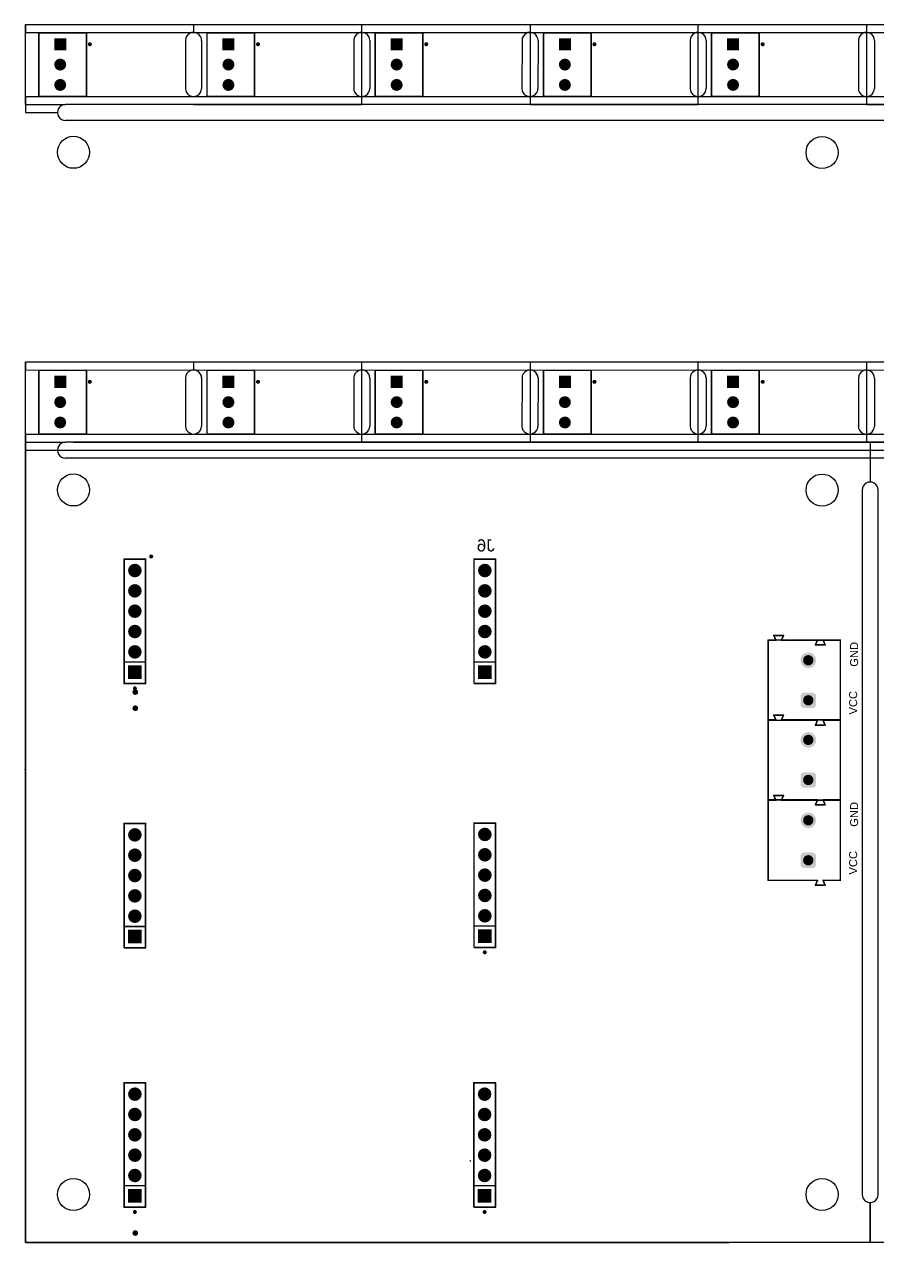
# Model space of a CAD drawing. Header units: millimetres. Extents: x 458 to 669, y -69 to 83.
# Drawn here: x 457.7 to 564.4, y -69.2 to 83 of the extents above; entities that cross this region are included whole.
import ezdxf

# ---------------------------------------------------------------- set-up
doc = ezdxf.new("R2010")
doc.units = ezdxf.units.MM
doc.layers.add('Mechanical1', color=6, linetype='Continuous')
doc.layers.add('TopOverlay', color=2, linetype='Continuous')
doc.styles.add('Arial', font='', dxfattribs={"height": 0.2})
doc.styles.get('Arial').set_extended_font_data('Arial')

msp = doc.modelspace()

# ---------------------------------------------------------------- hatches: boundary and pattern name
at = {"layer": 'TopOverlay'}
for points in [[(461.46, 79.75), (461.46, 81.25), (462.96, 81.25), (462.96, 79.75)], [(482.46, 79.75), (482.46, 81.25), (483.96, 81.25), (483.96, 79.75)], [(503.46, 79.75), (503.46, 81.25), (504.96, 81.25), (504.96, 79.75)], [(524.46, 79.75), (524.46, 81.25), (525.96, 81.25), (525.96, 79.75)], [(545.46, 79.75), (545.46, 81.25), (546.96, 81.25), (546.96, 79.75)], [(461.46, 37.58), (461.46, 39.08), (462.96, 39.08), (462.96, 37.58)], [(482.46, 37.58), (482.46, 39.08), (483.96, 39.08), (483.96, 37.58)], [(503.46, 37.58), (503.46, 39.08), (504.96, 39.08), (504.96, 37.58)], [(524.46, 37.58), (524.46, 39.08), (525.96, 39.08), (525.96, 37.58)], [(545.46, 37.58), (545.46, 39.08), (546.96, 39.08), (546.96, 37.58)], [(470.68, 1.21), (470.68, 2.91), (472.38, 2.91), (472.38, 1.21)], [(514.37, 1.21), (514.37, 2.91), (516.07, 2.91), (516.07, 1.21)], [(470.68, -31.81), (470.68, -30.11), (472.38, -30.11), (472.38, -31.81)], [(514.37, -31.76), (514.37, -30.06), (516.07, -30.06), (516.07, -31.76)], [(470.68, -64.2), (470.68, -62.5), (472.38, -62.5), (472.38, -64.2)], [(514.34, -64.2), (514.34, -62.5), (516.04, -62.5), (516.04, -64.2)]]:
    msp.add_hatch(color=256, dxfattribs=at).paths.add_polyline_path(points)
h = msp.add_hatch(color=256, dxfattribs=at)
edge = h.paths.add_edge_path()
edge.add_arc((462.21, 80.5), 0.5, 0, 360)
h = msp.add_hatch(color=256, dxfattribs=at)
edge = h.paths.add_edge_path()
edge.add_arc((483.21, 80.5), 0.5, 0, 360)
h = msp.add_hatch(color=256, dxfattribs=at)
edge = h.paths.add_edge_path()
edge.add_arc((504.21, 80.5), 0.5, 0, 360)
h = msp.add_hatch(color=256, dxfattribs=at)
edge = h.paths.add_edge_path()
edge.add_arc((525.21, 80.5), 0.5, 0, 360)
h = msp.add_hatch(color=256, dxfattribs=at)
edge = h.paths.add_edge_path()
edge.add_arc((546.21, 80.5), 0.5, 0, 360)
h = msp.add_hatch(color=256, dxfattribs=at)
edge = h.paths.add_edge_path()
edge.add_arc((462.21, 77.96), 0.75, 0, 360)
h = msp.add_hatch(color=256, dxfattribs=at)
edge = h.paths.add_edge_path()
edge.add_arc((462.21, 77.96), 0.5, 0, 360)
h = msp.add_hatch(color=256, dxfattribs=at)
edge = h.paths.add_edge_path()
edge.add_arc((483.21, 77.96), 0.75, 0, 360)
h = msp.add_hatch(color=256, dxfattribs=at)
edge = h.paths.add_edge_path()
edge.add_arc((483.21, 77.96), 0.5, 0, 360)
h = msp.add_hatch(color=256, dxfattribs=at)
edge = h.paths.add_edge_path()
edge.add_arc((504.21, 77.96), 0.75, 0, 360)
h = msp.add_hatch(color=256, dxfattribs=at)
edge = h.paths.add_edge_path()
edge.add_arc((504.21, 77.96), 0.5, 0, 360)
h = msp.add_hatch(color=256, dxfattribs=at)
edge = h.paths.add_edge_path()
edge.add_arc((525.21, 77.96), 0.75, 0, 360)
h = msp.add_hatch(color=256, dxfattribs=at)
edge = h.paths.add_edge_path()
edge.add_arc((525.21, 77.96), 0.5, 0, 360)
h = msp.add_hatch(color=256, dxfattribs=at)
edge = h.paths.add_edge_path()
edge.add_arc((546.21, 77.96), 0.75, 0, 360)
h = msp.add_hatch(color=256, dxfattribs=at)
edge = h.paths.add_edge_path()
edge.add_arc((546.21, 77.96), 0.5, 0, 360)
h = msp.add_hatch(color=256, dxfattribs=at)
edge = h.paths.add_edge_path()
edge.add_arc((462.21, 75.42), 0.75, 0, 360)
h = msp.add_hatch(color=256, dxfattribs=at)
edge = h.paths.add_edge_path()
edge.add_arc((483.21, 75.42), 0.75, 0, 360)
h = msp.add_hatch(color=256, dxfattribs=at)
edge = h.paths.add_edge_path()
edge.add_arc((504.21, 75.42), 0.75, 0, 360)
h = msp.add_hatch(color=256, dxfattribs=at)
edge = h.paths.add_edge_path()
edge.add_arc((525.21, 75.42), 0.75, 0, 360)
h = msp.add_hatch(color=256, dxfattribs=at)
edge = h.paths.add_edge_path()
edge.add_arc((546.21, 75.42), 0.75, 0, 360)
h = msp.add_hatch(color=256, dxfattribs=at)
edge = h.paths.add_edge_path()
edge.add_arc((462.21, 75.42), 0.5, 0, 360)
h = msp.add_hatch(color=256, dxfattribs=at)
edge = h.paths.add_edge_path()
edge.add_arc((483.21, 75.42), 0.5, 0, 360)
h = msp.add_hatch(color=256, dxfattribs=at)
edge = h.paths.add_edge_path()
edge.add_arc((504.21, 75.42), 0.5, 0, 360)
h = msp.add_hatch(color=256, dxfattribs=at)
edge = h.paths.add_edge_path()
edge.add_arc((525.21, 75.42), 0.5, 0, 360)
h = msp.add_hatch(color=256, dxfattribs=at)
edge = h.paths.add_edge_path()
edge.add_arc((546.21, 75.42), 0.5, 0, 360)
h = msp.add_hatch(color=256, dxfattribs=at)
edge = h.paths.add_edge_path()
edge.add_arc((462.21, 38.33), 0.5, 0, 360)
h = msp.add_hatch(color=256, dxfattribs=at)
edge = h.paths.add_edge_path()
edge.add_arc((483.21, 38.33), 0.5, 0, 360)
h = msp.add_hatch(color=256, dxfattribs=at)
edge = h.paths.add_edge_path()
edge.add_arc((504.21, 38.33), 0.5, 0, 360)
h = msp.add_hatch(color=256, dxfattribs=at)
edge = h.paths.add_edge_path()
edge.add_arc((525.21, 38.33), 0.5, 0, 360)
h = msp.add_hatch(color=256, dxfattribs=at)
edge = h.paths.add_edge_path()
edge.add_arc((546.21, 38.33), 0.5, 0, 360)
h = msp.add_hatch(color=256, dxfattribs=at)
edge = h.paths.add_edge_path()
edge.add_arc((462.21, 35.79), 0.75, 0, 360)
h = msp.add_hatch(color=256, dxfattribs=at)
edge = h.paths.add_edge_path()
edge.add_arc((483.21, 35.79), 0.75, 0, 360)
h = msp.add_hatch(color=256, dxfattribs=at)
edge = h.paths.add_edge_path()
edge.add_arc((504.21, 35.79), 0.75, 0, 360)
h = msp.add_hatch(color=256, dxfattribs=at)
edge = h.paths.add_edge_path()
edge.add_arc((525.21, 35.79), 0.75, 0, 360)
h = msp.add_hatch(color=256, dxfattribs=at)
edge = h.paths.add_edge_path()
edge.add_arc((546.21, 35.79), 0.75, 0, 360)
h = msp.add_hatch(color=256, dxfattribs=at)
edge = h.paths.add_edge_path()
edge.add_arc((462.21, 35.79), 0.5, 0, 360)
h = msp.add_hatch(color=256, dxfattribs=at)
edge = h.paths.add_edge_path()
edge.add_arc((483.21, 35.79), 0.5, 0, 360)
h = msp.add_hatch(color=256, dxfattribs=at)
edge = h.paths.add_edge_path()
edge.add_arc((504.21, 35.79), 0.5, 0, 360)
h = msp.add_hatch(color=256, dxfattribs=at)
edge = h.paths.add_edge_path()
edge.add_arc((525.21, 35.79), 0.5, 0, 360)
h = msp.add_hatch(color=256, dxfattribs=at)
edge = h.paths.add_edge_path()
edge.add_arc((546.21, 35.79), 0.5, 0, 360)
h = msp.add_hatch(color=256, dxfattribs=at)
edge = h.paths.add_edge_path()
edge.add_arc((462.21, 33.25), 0.75, 0, 360)
h = msp.add_hatch(color=256, dxfattribs=at)
edge = h.paths.add_edge_path()
edge.add_arc((462.21, 33.25), 0.5, 0, 360)
h = msp.add_hatch(color=256, dxfattribs=at)
edge = h.paths.add_edge_path()
edge.add_arc((483.21, 33.25), 0.75, 0, 360)
h = msp.add_hatch(color=256, dxfattribs=at)
edge = h.paths.add_edge_path()
edge.add_arc((483.21, 33.25), 0.5, 0, 360)
h = msp.add_hatch(color=256, dxfattribs=at)
edge = h.paths.add_edge_path()
edge.add_arc((504.21, 33.25), 0.75, 0, 360)
h = msp.add_hatch(color=256, dxfattribs=at)
edge = h.paths.add_edge_path()
edge.add_arc((504.21, 33.25), 0.5, 0, 360)
h = msp.add_hatch(color=256, dxfattribs=at)
edge = h.paths.add_edge_path()
edge.add_arc((525.21, 33.25), 0.75, 0, 360)
h = msp.add_hatch(color=256, dxfattribs=at)
edge = h.paths.add_edge_path()
edge.add_arc((525.21, 33.25), 0.5, 0, 360)
h = msp.add_hatch(color=256, dxfattribs=at)
edge = h.paths.add_edge_path()
edge.add_arc((546.21, 33.25), 0.75, 0, 360)
h = msp.add_hatch(color=256, dxfattribs=at)
edge = h.paths.add_edge_path()
edge.add_arc((546.21, 33.25), 0.5, 0, 360)
h = msp.add_hatch(color=256, dxfattribs=at)
edge = h.paths.add_edge_path()
edge.add_arc((471.53, 14.76), 0.85, 0, 360)
h = msp.add_hatch(color=256, dxfattribs=at)
edge = h.paths.add_edge_path()
edge.add_arc((471.53, 14.76), 0.55, 0, 360)
h = msp.add_hatch(color=256, dxfattribs=at)
edge = h.paths.add_edge_path()
edge.add_arc((515.22, 14.76), 0.85, 0, 360)
h = msp.add_hatch(color=256, dxfattribs=at)
edge = h.paths.add_edge_path()
edge.add_arc((515.22, 14.76), 0.55, 0, 360)
h = msp.add_hatch(color=256, dxfattribs=at)
edge = h.paths.add_edge_path()
edge.add_arc((471.53, 12.22), 0.85, 0, 360)
h = msp.add_hatch(color=256, dxfattribs=at)
edge = h.paths.add_edge_path()
edge.add_arc((471.53, 12.22), 0.55, 0, 360)
h = msp.add_hatch(color=256, dxfattribs=at)
edge = h.paths.add_edge_path()
edge.add_arc((515.22, 12.22), 0.85, 0, 360)
h = msp.add_hatch(color=256, dxfattribs=at)
edge = h.paths.add_edge_path()
edge.add_arc((515.22, 12.22), 0.55, 0, 360)
h = msp.add_hatch(color=256, dxfattribs=at)
edge = h.paths.add_edge_path()
edge.add_arc((471.53, 9.68), 0.85, 0, 360)
h = msp.add_hatch(color=256, dxfattribs=at)
edge = h.paths.add_edge_path()
edge.add_arc((471.53, 9.68), 0.55, 0, 360)
h = msp.add_hatch(color=256, dxfattribs=at)
edge = h.paths.add_edge_path()
edge.add_arc((515.22, 9.68), 0.85, 0, 360)
h = msp.add_hatch(color=256, dxfattribs=at)
edge = h.paths.add_edge_path()
edge.add_arc((515.22, 9.68), 0.55, 0, 360)
h = msp.add_hatch(color=256, dxfattribs=at)
edge = h.paths.add_edge_path()
edge.add_arc((471.53, 7.14), 0.85, 0, 360)
h = msp.add_hatch(color=256, dxfattribs=at)
edge = h.paths.add_edge_path()
edge.add_arc((471.53, 7.14), 0.55, 0, 360)
h = msp.add_hatch(color=256, dxfattribs=at)
edge = h.paths.add_edge_path()
edge.add_arc((515.22, 7.14), 0.85, 0, 360)
h = msp.add_hatch(color=256, dxfattribs=at)
edge = h.paths.add_edge_path()
edge.add_arc((515.22, 7.14), 0.55, 0, 360)
h = msp.add_hatch(color=256, dxfattribs=at)
edge = h.paths.add_edge_path()
edge.add_arc((471.53, 4.6), 0.85, 0, 360)
h = msp.add_hatch(color=256, dxfattribs=at)
edge = h.paths.add_edge_path()
edge.add_arc((471.53, 4.6), 0.55, 0, 360)
h = msp.add_hatch(color=256, dxfattribs=at)
edge = h.paths.add_edge_path()
edge.add_arc((515.22, 4.6), 0.85, 0, 360)
h = msp.add_hatch(color=256, dxfattribs=at)
edge = h.paths.add_edge_path()
edge.add_arc((515.22, 4.6), 0.55, 0, 360)
h = msp.add_hatch(color=256, dxfattribs=at)
edge = h.paths.add_edge_path()
edge.add_arc((555.6, 3.55), 0.975, 0, 360)
h = msp.add_hatch(color=256, dxfattribs=at)
edge = h.paths.add_edge_path()
edge.add_arc((555.6, 3.55), 0.65, 0, 360)
h = msp.add_hatch(color=256, dxfattribs=at)
edge = h.paths.add_edge_path()
edge.add_arc((471.53, 2.06), 0.55, 0, 360)
h = msp.add_hatch(color=256, dxfattribs=at)
edge = h.paths.add_edge_path()
edge.add_arc((515.22, 2.06), 0.55, 0, 360)
h = msp.add_hatch(color=256, dxfattribs=at)
edge = h.paths.add_edge_path()
edge.add_arc((471.58, -0.43), 0.356, 0, 360)
h = msp.add_hatch(color=256, dxfattribs=at)
edge = h.paths.add_edge_path()
edge.add_arc((555.11, -1.94), 0.487, 180, 270)
edge.add_line((555.11, -2.43), (556.09, -2.43))
edge.add_arc((556.09, -1.94), 0.487, 270, 360)
edge.add_line((556.58, -1.94), (556.58, -0.97))
edge.add_arc((556.09, -0.97), 0.487, 0, 90)
edge.add_line((556.09, -0.48), (555.11, -0.48))
edge.add_arc((555.11, -0.97), 0.487, 90, 180)
edge.add_line((554.63, -0.97), (554.63, -1.94))
h = msp.add_hatch(color=256, dxfattribs=at)
edge = h.paths.add_edge_path()
edge.add_arc((555.6, -1.45), 0.65, 0, 360)
h = msp.add_hatch(color=256, dxfattribs=at)
edge = h.paths.add_edge_path()
edge.add_arc((471.58, -2.44), 0.356, 0, 360)
h = msp.add_hatch(color=256, dxfattribs=at)
edge = h.paths.add_edge_path()
edge.add_arc((555.6, -6.4), 0.975, 0, 360)
h = msp.add_hatch(color=256, dxfattribs=at)
edge = h.paths.add_edge_path()
edge.add_arc((555.6, -6.4), 0.65, 0, 360)
h = msp.add_hatch(color=256, dxfattribs=at)
edge = h.paths.add_edge_path()
edge.add_arc((555.11, -11.89), 0.487, 180, 270)
edge.add_line((555.11, -12.38), (556.09, -12.38))
edge.add_arc((556.09, -11.89), 0.487, 270, 360)
edge.add_line((556.58, -11.89), (556.58, -10.92))
edge.add_arc((556.09, -10.92), 0.487, 0, 90)
edge.add_line((556.09, -10.43), (555.11, -10.43))
edge.add_arc((555.11, -10.92), 0.487, 90, 180)
edge.add_line((554.63, -10.92), (554.63, -11.89))
h = msp.add_hatch(color=256, dxfattribs=at)
edge = h.paths.add_edge_path()
edge.add_arc((555.6, -11.4), 0.65, 0, 360)
h = msp.add_hatch(color=256, dxfattribs=at)
edge = h.paths.add_edge_path()
edge.add_arc((555.6, -16.44), 0.975, 0, 360)
h = msp.add_hatch(color=256, dxfattribs=at)
edge = h.paths.add_edge_path()
edge.add_arc((555.6, -16.44), 0.65, 0, 360)
h = msp.add_hatch(color=256, dxfattribs=at)
edge = h.paths.add_edge_path()
edge.add_arc((471.53, -18.26), 0.85, 0, 360)
h = msp.add_hatch(color=256, dxfattribs=at)
edge = h.paths.add_edge_path()
edge.add_arc((471.53, -18.26), 0.55, 0, 360)
h = msp.add_hatch(color=256, dxfattribs=at)
edge = h.paths.add_edge_path()
edge.add_arc((515.22, -18.21), 0.85, 0, 360)
h = msp.add_hatch(color=256, dxfattribs=at)
edge = h.paths.add_edge_path()
edge.add_arc((515.22, -18.21), 0.55, 0, 360)
h = msp.add_hatch(color=256, dxfattribs=at)
edge = h.paths.add_edge_path()
edge.add_arc((471.53, -20.8), 0.85, 0, 360)
h = msp.add_hatch(color=256, dxfattribs=at)
edge = h.paths.add_edge_path()
edge.add_arc((471.53, -20.8), 0.55, 0, 360)
h = msp.add_hatch(color=256, dxfattribs=at)
edge = h.paths.add_edge_path()
edge.add_arc((515.22, -20.75), 0.85, 0, 360)
h = msp.add_hatch(color=256, dxfattribs=at)
edge = h.paths.add_edge_path()
edge.add_arc((515.22, -20.75), 0.55, 0, 360)
h = msp.add_hatch(color=256, dxfattribs=at)
edge = h.paths.add_edge_path()
edge.add_arc((555.11, -21.93), 0.487, 180, 270)
edge.add_line((555.11, -22.41), (556.09, -22.41))
edge.add_arc((556.09, -21.93), 0.487, 270, 360)
edge.add_line((556.58, -21.93), (556.58, -20.95))
edge.add_arc((556.09, -20.95), 0.487, 0, 90)
edge.add_line((556.09, -20.46), (555.11, -20.46))
edge.add_arc((555.11, -20.95), 0.487, 90, 180)
edge.add_line((554.63, -20.95), (554.63, -21.93))
h = msp.add_hatch(color=256, dxfattribs=at)
edge = h.paths.add_edge_path()
edge.add_arc((555.6, -21.44), 0.65, 0, 360)
h = msp.add_hatch(color=256, dxfattribs=at)
edge = h.paths.add_edge_path()
edge.add_arc((471.53, -23.34), 0.85, 0, 360)
h = msp.add_hatch(color=256, dxfattribs=at)
edge = h.paths.add_edge_path()
edge.add_arc((471.53, -23.34), 0.55, 0, 360)
h = msp.add_hatch(color=256, dxfattribs=at)
edge = h.paths.add_edge_path()
edge.add_arc((515.22, -23.29), 0.85, 0, 360)
h = msp.add_hatch(color=256, dxfattribs=at)
edge = h.paths.add_edge_path()
edge.add_arc((515.22, -23.29), 0.55, 0, 360)
h = msp.add_hatch(color=256, dxfattribs=at)
edge = h.paths.add_edge_path()
edge.add_arc((471.53, -25.88), 0.85, 0, 360)
h = msp.add_hatch(color=256, dxfattribs=at)
edge = h.paths.add_edge_path()
edge.add_arc((471.53, -25.88), 0.55, 0, 360)
h = msp.add_hatch(color=256, dxfattribs=at)
edge = h.paths.add_edge_path()
edge.add_arc((515.22, -25.83), 0.85, 0, 360)
h = msp.add_hatch(color=256, dxfattribs=at)
edge = h.paths.add_edge_path()
edge.add_arc((515.22, -25.83), 0.55, 0, 360)
h = msp.add_hatch(color=256, dxfattribs=at)
edge = h.paths.add_edge_path()
edge.add_arc((471.53, -28.42), 0.85, 0, 360)
h = msp.add_hatch(color=256, dxfattribs=at)
edge = h.paths.add_edge_path()
edge.add_arc((471.53, -28.42), 0.55, 0, 360)
h = msp.add_hatch(color=256, dxfattribs=at)
edge = h.paths.add_edge_path()
edge.add_arc((515.22, -28.37), 0.85, 0, 360)
h = msp.add_hatch(color=256, dxfattribs=at)
edge = h.paths.add_edge_path()
edge.add_arc((515.22, -28.37), 0.55, 0, 360)
h = msp.add_hatch(color=256, dxfattribs=at)
edge = h.paths.add_edge_path()
edge.add_arc((471.53, -30.96), 0.55, 0, 360)
h = msp.add_hatch(color=256, dxfattribs=at)
edge = h.paths.add_edge_path()
edge.add_arc((515.22, -30.91), 0.55, 0, 360)
h = msp.add_hatch(color=256, dxfattribs=at)
edge = h.paths.add_edge_path()
edge.add_arc((471.53, -50.65), 0.85, 0, 360)
h = msp.add_hatch(color=256, dxfattribs=at)
edge = h.paths.add_edge_path()
edge.add_arc((471.53, -50.65), 0.55, 0, 360)
h = msp.add_hatch(color=256, dxfattribs=at)
edge = h.paths.add_edge_path()
edge.add_arc((515.19, -50.65), 0.85, 0, 360)
h = msp.add_hatch(color=256, dxfattribs=at)
edge = h.paths.add_edge_path()
edge.add_arc((515.19, -50.65), 0.55, 0, 360)
h = msp.add_hatch(color=256, dxfattribs=at)
edge = h.paths.add_edge_path()
edge.add_arc((471.53, -53.19), 0.85, 0, 360)
h = msp.add_hatch(color=256, dxfattribs=at)
edge = h.paths.add_edge_path()
edge.add_arc((471.53, -53.19), 0.55, 0, 360)
h = msp.add_hatch(color=256, dxfattribs=at)
edge = h.paths.add_edge_path()
edge.add_arc((515.19, -53.19), 0.85, 0, 360)
h = msp.add_hatch(color=256, dxfattribs=at)
edge = h.paths.add_edge_path()
edge.add_arc((515.19, -53.19), 0.55, 0, 360)
h = msp.add_hatch(color=256, dxfattribs=at)
edge = h.paths.add_edge_path()
edge.add_arc((471.53, -55.73), 0.85, 0, 360)
h = msp.add_hatch(color=256, dxfattribs=at)
edge = h.paths.add_edge_path()
edge.add_arc((471.53, -55.73), 0.55, 0, 360)
h = msp.add_hatch(color=256, dxfattribs=at)
edge = h.paths.add_edge_path()
edge.add_arc((515.19, -55.73), 0.85, 0, 360)
h = msp.add_hatch(color=256, dxfattribs=at)
edge = h.paths.add_edge_path()
edge.add_arc((515.19, -55.73), 0.55, 0, 360)
h = msp.add_hatch(color=256, dxfattribs=at)
edge = h.paths.add_edge_path()
edge.add_arc((471.53, -58.27), 0.85, 0, 360)
h = msp.add_hatch(color=256, dxfattribs=at)
edge = h.paths.add_edge_path()
edge.add_arc((471.53, -58.27), 0.55, 0, 360)
h = msp.add_hatch(color=256, dxfattribs=at)
edge = h.paths.add_edge_path()
edge.add_arc((515.19, -58.27), 0.85, 0, 360)
h = msp.add_hatch(color=256, dxfattribs=at)
edge = h.paths.add_edge_path()
edge.add_arc((515.19, -58.27), 0.55, 0, 360)
h = msp.add_hatch(color=256, dxfattribs=at)
edge = h.paths.add_edge_path()
edge.add_arc((471.53, -60.81), 0.85, 0, 360)
h = msp.add_hatch(color=256, dxfattribs=at)
edge = h.paths.add_edge_path()
edge.add_arc((471.53, -60.81), 0.55, 0, 360)
h = msp.add_hatch(color=256, dxfattribs=at)
edge = h.paths.add_edge_path()
edge.add_arc((515.19, -60.81), 0.85, 0, 360)
h = msp.add_hatch(color=256, dxfattribs=at)
edge = h.paths.add_edge_path()
edge.add_arc((515.19, -60.81), 0.55, 0, 360)
h = msp.add_hatch(color=256, dxfattribs=at)
edge = h.paths.add_edge_path()
edge.add_arc((471.53, -63.35), 0.55, 0, 360)
h = msp.add_hatch(color=256, dxfattribs=at)
edge = h.paths.add_edge_path()
edge.add_arc((515.19, -63.35), 0.55, 0, 360)
h = msp.add_hatch(color=256, dxfattribs=at)
edge = h.paths.add_edge_path()
edge.add_arc((471.58, -68), 0.356, 0, 360)

# ---------------------------------------------------------------- linework, layer by layer
at = {"layer": 'Mechanical1'}
for points in [[(477.86, 80.98), (477.85, 74.98)], [(479.86, 80.98), (479.85, 74.98)], [(498.86, 80.98), (498.85, 74.98)], [(500.86, 80.98), (500.85, 74.98)], [(519.86, 80.98), (519.85, 74.98)], [(521.86, 80.98), (521.85, 74.98)], [(540.86, 80.98), (540.85, 74.98)], [(542.86, 80.98), (542.85, 74.98)], [(561.86, 80.98), (561.85, 74.98)], [(563.86, 80.98), (563.85, 74.97)], [(478.86, 73.98), (478.86, 73.98)], [(499.86, 73.98), (499.86, 73.98)], [(520.86, 73.98), (520.86, 73.98)], [(541.86, 73.98), (541.86, 73.98)], [(562.86, 73.98), (562.86, 73.98)], [(462.86, 73), (462.86, 72.98)], [(462.86, 72.98), (462.86, 73)], [(663.78, 72.97), (462.87, 72.97), (462.87, 72.97)], [(663.78, 70.97), (462.87, 70.97)], [(477.86, 38.81), (477.85, 32.81)], [(479.86, 38.81), (479.85, 32.81)], [(498.86, 38.81), (498.85, 32.81)], [(500.86, 38.81), (500.85, 32.8)], [(519.86, 38.81), (519.85, 32.81)], [(521.86, 38.81), (521.85, 32.8)], [(540.86, 38.81), (540.85, 32.81)], [(542.86, 38.81), (542.85, 32.81)], [(561.86, 38.8), (561.85, 32.81)], [(563.86, 38.8), (563.85, 32.8)], [(462.86, 30.82), (462.86, 30.81)], [(462.86, 30.81), (462.86, 30.82)], [(663.78, 30.8), (462.87, 30.8), (462.87, 30.8)], [(478.86, 31.81), (478.86, 31.81)], [(499.86, 31.81), (499.86, 31.81)], [(520.86, 31.81), (520.86, 31.81)], [(541.86, 31.81), (541.86, 31.81)], [(562.86, 31.8), (562.86, 31.8)], [(663.78, 28.8), (462.87, 28.8)], [(562.32, 24.81), (562.32, -63.19)], [(564.32, -63.19), (564.32, 24.81)], [(562.32, -63.19), (562.32, -63.19)]]:
    msp.add_lwpolyline(points, dxfattribs=at)
for centre, start, end in [((478.86, 80.98), 359.6711, 180), ((499.86, 80.98), 359.6711, 180), ((520.86, 80.98), 359.6711, 180), ((541.86, 80.98), 359.6711, 180), ((562.86, 80.98), 359.6711, 180), ((478.85, 74.98), 179.8355, 359.8355), ((499.85, 74.98), 179.8355, 359.8355), ((520.85, 74.98), 179.8355, 359.8355), ((541.85, 74.98), 179.8355, 359.8355), ((562.85, 74.98), 179.8355, 359.8355), ((462.87, 71.97), 88.9954, 271.0011), ((462.86, 72.98), 0.0087, 0.7466), ((478.86, 38.81), 359.6711, 180), ((499.86, 38.81), 359.6711, 180), ((520.86, 38.81), 359.6711, 180), ((541.86, 38.81), 359.6711, 180), ((562.86, 38.8), 359.6711, 180), ((478.85, 32.81), 179.8355, 359.8355), ((499.85, 32.81), 179.8355, 359.8355), ((520.85, 32.81), 179.8355, 359.8355), ((541.85, 32.81), 179.8355, 359.8355), ((562.85, 32.8), 179.8355, 359.8355), ((462.87, 29.8), 88.9954, 271.0011), ((462.86, 30.81), 0.0087, 0.7466), ((563.32, 24.81), 0.0018, 180.0018), ((563.32, -63.19), 179.9982, 360)]:
    msp.add_arc(centre, 1, start, end, dxfattribs=at)
at = {"layer": 'TopOverlay'}
for points in [[(457.86, 72.98), (457.86, 82.98), (668.78, 82.98), (668.78, 72.98), (666.29, 72.98)], [(457.86, 82.98), (478.86, 82.98), (478.86, 81.98)], [(457.86, 82.98), (457.86, 81.98), (668.78, 81.97)], [(478.86, 73), (478.86, 72.98), (499.86, 72.98), (499.86, 82.98), (520.86, 82.98), (520.86, 72.98), (541.86, 72.98), (541.86, 82.98), (562.86, 82.98), (562.86, 72.98), (583.86, 72.98), (583.86, 82.98), (604.86, 82.98), (604.86, 72.98), (625.86, 72.98), (625.86, 82.98), (646.86, 82.98), (646.86, 72.98), (668.78, 72.98), (668.78, 82.98)], [(457.86, 72.98), (457.86, 73.98), (668.78, 73.97)], [(457.86, 73.98), (457.86, 71.98), (461.87, 71.98)], [(478.86, 73.98), (478.86, 73.98)], [(457.86, 72.98), (462.86, 72.98)], [(457.86, 72.98), (461.86, 72.98)], [(462.86, 72.98), (462.86, 72.98)], [(563.32, 72.98), (563.32, 72.97)], [(457.86, 30.81), (457.86, 40.81), (668.78, 40.81), (668.78, 30.81), (666.29, 30.81)], [(457.86, 40.81), (478.86, 40.81), (478.86, 39.81)], [(457.86, 40.81), (457.86, 39.81), (668.78, 39.8)], [(478.86, 30.82), (478.86, 30.81), (499.86, 30.81), (499.86, 40.81), (520.86, 40.81), (520.86, 30.81), (541.86, 30.81), (541.86, 40.81), (562.86, 40.81), (562.86, 30.81), (583.86, 30.81), (583.86, 40.81), (604.86, 40.81), (604.86, 30.81), (625.86, 30.81), (625.86, 40.81), (646.86, 40.81), (646.86, 30.81), (668.78, 30.81), (668.78, 40.81)], [(457.86, 30.81), (457.86, 31.81), (668.78, 31.8)], [(457.86, 31.81), (457.86, 29.81), (668.78, 29.81)], [(457.86, 30.81), (462.86, 30.81)], [(457.86, 30.81), (461.86, 30.81)], [(463.86, 30.81), (668.78, 30.81), (668.78, -69.19), (457.86, -69.19), (457.86, 30.81), (457.86, 30.81), (457.86, -69.19), (545.78, -69.19)], [(463.86, 30.81), (668.78, 30.81), (668.78, -69.19), (457.86, -69.19), (457.86, 30.81), (457.86, 30.81), (457.86, -69.19), (545.78, -69.19)], [(462.86, 30.81), (462.86, 30.81)], [(478.86, 31.81), (478.86, 31.81)], [(563.32, 30.81), (563.32, 25.81)], [(563.32, -69.19), (563.32, -64.19)], [(563.32, -64.19), (563.32, -69.19)]]:
    msp.add_lwpolyline(points, dxfattribs=at)
for points, const_width in [([(459.53, 81.94), (465.48, 81.94)], 0.2), ([(459.53, 73.98), (459.53, 81.94)], 0.2), ([(465.48, 73.98), (465.48, 81.94)], 0.2), ([(480.53, 81.94), (486.48, 81.94)], 0.2), ([(480.53, 73.98), (480.53, 81.94)], 0.2), ([(486.48, 73.98), (486.48, 81.94)], 0.2), ([(501.53, 81.94), (507.48, 81.94)], 0.2), ([(501.53, 73.98), (501.53, 81.94)], 0.2), ([(507.48, 73.98), (507.48, 81.94)], 0.2), ([(522.53, 81.94), (528.48, 81.94)], 0.2), ([(522.53, 73.98), (522.53, 81.94)], 0.2), ([(528.48, 73.98), (528.48, 81.94)], 0.2), ([(543.53, 81.94), (549.48, 81.94)], 0.2), ([(543.53, 73.98), (543.53, 81.94)], 0.2), ([(549.48, 73.98), (549.48, 81.94)], 0.2), ([(459.53, 73.98), (465.48, 73.98)], 0.2), ([(480.53, 73.98), (486.48, 73.98)], 0.2), ([(501.53, 73.98), (507.48, 73.98)], 0.2), ([(522.53, 73.98), (528.48, 73.98)], 0.2), ([(543.53, 73.98), (549.48, 73.98)], 0.2), ([(457.86, 73), (668.78, 72.98)], 0.0127), ([(457.86, 73), (462.86, 73)], 0.0127), ([(457.86, 73), (462.86, 73)], 0.0127), ([(457.86, 73), (461.86, 73)], 0.0127), ([(462.86, 73), (462.86, 73)], 0.0127), ([(463.86, 73), (563.33, 73)], 0.0127), ([(463.86, 73), (668.78, 72.98)], 0.0127), ([(531, 72.98), (545.78, 72.98)], 0.0127), ([(531, 72.98), (545.78, 72.98)], 0.0127), ([(459.53, 39.77), (465.48, 39.77)], 0.2), ([(459.53, 31.81), (459.53, 39.77)], 0.2), ([(465.48, 31.81), (465.48, 39.77)], 0.2), ([(480.53, 39.77), (486.48, 39.77)], 0.2), ([(480.53, 31.81), (480.53, 39.77)], 0.2), ([(486.48, 31.81), (486.48, 39.77)], 0.2), ([(501.53, 39.77), (507.48, 39.77)], 0.2), ([(501.53, 31.81), (501.53, 39.77)], 0.2), ([(507.48, 31.81), (507.48, 39.77)], 0.2), ([(522.53, 39.77), (528.48, 39.77)], 0.2), ([(522.53, 31.81), (522.53, 39.77)], 0.2), ([(528.48, 31.81), (528.48, 39.77)], 0.2), ([(543.53, 39.77), (549.48, 39.77)], 0.2), ([(543.53, 31.81), (543.53, 39.77)], 0.2), ([(549.48, 31.81), (549.48, 39.77)], 0.2), ([(457.86, 30.82), (668.78, 30.81)], 0.0127), ([(457.86, 30.82), (462.86, 30.82)], 0.0127), ([(457.86, 30.82), (462.86, 30.82)], 0.0127), ([(457.86, 30.82), (461.86, 30.82)], 0.0127), ([(457.86, -69.19), (457.86, 30.81)], 0.0127), ([(457.86, -69.19), (457.86, 30.81)], 0.0127), ([(457.86, -69.19), (457.86, 30.81)], 0.0127), ([(457.86, -69.19), (457.86, 30.81)], 0.0127), ([(459.53, 31.81), (465.48, 31.81)], 0.2), ([(462.86, 30.82), (462.86, 30.82)], 0.0127), ([(463.86, 30.82), (668.78, 30.81)], 0.0127), ([(463.86, 30.82), (563.33, 30.82)], 0.0127), ([(480.53, 31.81), (486.48, 31.81)], 0.2), ([(501.53, 31.81), (507.48, 31.81)], 0.2), ([(522.53, 31.81), (528.48, 31.81)], 0.2), ([(531, 30.81), (545.78, 30.81)], 0.0127), ([(531, 30.81), (545.78, 30.81)], 0.0127), ([(543.53, 31.81), (549.48, 31.81)], 0.2), ([(470.18, 0.64), (470.18, 16.18)], 0.2), ([(470.18, 16.18), (472.87, 16.18)], 0.2), ([(472.87, 0.64), (472.87, 16.18)], 0.2), ([(513.87, 0.64), (513.87, 16.18)], 0.2), ([(513.87, 16.18), (516.56, 16.18)], 0.2), ([(516.56, 0.64), (516.56, 16.18)], 0.2), ([(550.6, 6.08), (556.75, 6.08)], 0.2), ([(550.6, 6.05), (551.55, 6.05)], 0.2), ([(550.6, -3.95), (550.6, 6.05)], 0.2), ([(551.3, 6.65), (551.55, 6.05)], 0.2), ([(551.3, 6.65), (552.5, 6.65)], 0.2), ([(552.25, 6.05), (552.5, 6.65)], 0.2), ([(552.25, 6.05), (559.6, 6.05)], 0.2), ([(556.5, 5.48), (556.75, 6.08)], 0.2), ([(557.45, 6.08), (559.6, 6.08)], 0.2), ([(557.45, 6.08), (557.7, 5.48)], 0.2), ([(559.6, -3.95), (559.6, 6.05)], 0.2), ([(556.5, 5.48), (557.7, 5.48)], 0.2), ([(470.18, 3.33), (472.87, 3.33)], 0.2), ([(513.87, 3.33), (516.56, 3.33)], 0.2), ([(470.18, 0.64), (472.87, 0.64)], 0.2), ([(513.87, 0.64), (516.56, 0.64)], 0.2), ([(550.6, -3.9), (551.55, -3.9)], 0.2), ([(550.6, -13.9), (550.6, -3.9)], 0.2), ([(550.6, -3.95), (556.75, -3.95)], 0.2), ([(551.3, -3.3), (551.55, -3.9)], 0.2), ([(551.3, -3.3), (552.5, -3.3)], 0.2), ([(552.25, -3.9), (552.5, -3.3)], 0.2), ([(552.25, -3.9), (559.6, -3.9)], 0.2), ([(556.5, -4.55), (556.75, -3.95)], 0.2), ([(556.5, -4.55), (557.7, -4.55)], 0.2), ([(557.45, -3.95), (559.6, -3.95)], 0.2), ([(557.45, -3.95), (557.7, -4.55)], 0.2), ([(559.6, -13.9), (559.6, -3.9)], 0.2), ([(551.3, -13.34), (551.55, -13.94)], 0.2), ([(551.3, -13.34), (552.5, -13.34)], 0.2), ([(552.25, -13.94), (552.5, -13.34)], 0.2), ([(550.6, -13.9), (556.75, -13.9)], 0.2), ([(550.6, -13.94), (551.55, -13.94)], 0.2), ([(550.6, -23.94), (550.6, -13.94)], 0.2), ([(552.25, -13.94), (559.6, -13.94)], 0.2), ([(556.5, -14.5), (556.75, -13.9)], 0.2), ([(556.5, -14.5), (557.7, -14.5)], 0.2), ([(557.45, -13.9), (559.6, -13.9)], 0.2), ([(557.45, -13.9), (557.7, -14.5)], 0.2), ([(559.6, -23.94), (559.6, -13.94)], 0.2), ([(513.87, -32.33), (513.87, -16.79)], 0.2), ([(513.87, -16.79), (516.56, -16.79)], 0.2), ([(516.56, -32.33), (516.56, -16.79)], 0.2), ([(470.18, -32.38), (470.18, -16.84)], 0.2), ([(470.18, -16.84), (472.87, -16.84)], 0.2), ([(472.87, -32.38), (472.87, -16.84)], 0.2), ([(550.6, -23.94), (556.75, -23.94)], 0.2), ([(556.5, -24.54), (556.75, -23.94)], 0.2), ([(557.45, -23.94), (559.6, -23.94)], 0.2), ([(557.45, -23.94), (557.7, -24.54)], 0.2), ([(556.5, -24.54), (557.7, -24.54)], 0.2), ([(470.18, -29.69), (472.87, -29.69)], 0.2), ([(513.87, -29.64), (516.56, -29.64)], 0.2), ([(470.18, -32.38), (472.87, -32.38)], 0.2), ([(513.87, -32.33), (516.56, -32.33)], 0.2), ([(470.18, -64.77), (470.18, -49.23)], 0.2), ([(470.18, -49.23), (472.87, -49.23)], 0.2), ([(472.87, -64.77), (472.87, -49.23)], 0.2), ([(513.85, -64.77), (513.85, -49.23)], 0.2), ([(513.85, -49.23), (516.54, -49.23)], 0.2), ([(516.54, -64.77), (516.54, -49.23)], 0.2), ([(470.18, -62.08), (472.87, -62.08)], 0.2), ([(513.85, -62.08), (516.54, -62.08)], 0.2), ([(470.18, -64.77), (472.87, -64.77)], 0.2), ([(513.85, -64.77), (516.54, -64.77)], 0.2)]:
    msp.add_lwpolyline(points, dxfattribs=dict(at, const_width=const_width))
for points, const_width in [([(459.48, 81.94, 1), (459.58, 81.94, 1)], 0.1), ([(459.48, 81.94, 1), (459.58, 81.94, 1)], 0.1), ([(465.43, 81.94, 1), (465.53, 81.94, 1)], 0.1), ([(465.43, 81.94, 1), (465.53, 81.94, 1)], 0.1), ([(466.03, 80.5, 1), (465.78, 80.5, 1)], 0.25), ([(480.48, 81.94, 1), (480.58, 81.94, 1)], 0.1), ([(480.48, 81.94, 1), (480.58, 81.94, 1)], 0.1), ([(486.43, 81.94, 1), (486.53, 81.94, 1)], 0.1), ([(486.43, 81.94, 1), (486.53, 81.94, 1)], 0.1), ([(487.03, 80.5, 1), (486.78, 80.5, 1)], 0.25), ([(501.48, 81.94, 1), (501.58, 81.94, 1)], 0.1), ([(501.48, 81.94, 1), (501.58, 81.94, 1)], 0.1), ([(507.43, 81.94, 1), (507.53, 81.94, 1)], 0.1), ([(507.43, 81.94, 1), (507.53, 81.94, 1)], 0.1), ([(508.03, 80.5, 1), (507.78, 80.5, 1)], 0.25), ([(522.48, 81.94, 1), (522.58, 81.94, 1)], 0.1), ([(522.48, 81.94, 1), (522.58, 81.94, 1)], 0.1), ([(528.43, 81.94, 1), (528.53, 81.94, 1)], 0.1), ([(528.43, 81.94, 1), (528.53, 81.94, 1)], 0.1), ([(529.03, 80.5, 1), (528.78, 80.5, 1)], 0.25), ([(543.48, 81.94, 1), (543.58, 81.94, 1)], 0.1), ([(543.48, 81.94, 1), (543.58, 81.94, 1)], 0.1), ([(548.43, 81.94, 1), (548.53, 81.94, 1)], 0.1), ([(548.43, 81.94, 1), (548.53, 81.94, 1)], 0.1), ([(550.03, 80.5, 1), (549.78, 80.5, 1)], 0.25), ([(465.72, 80.5, 1), (465.85, 80.5, 1)], 0.125), ([(465.97, 80.5, 1), (466.1, 80.5, 1)], 0.125), ([(486.72, 80.5, 1), (486.85, 80.5, 1)], 0.125), ([(486.97, 80.5, 1), (487.1, 80.5, 1)], 0.125), ([(507.72, 80.5, 1), (507.85, 80.5, 1)], 0.125), ([(507.97, 80.5, 1), (508.1, 80.5, 1)], 0.125), ([(528.72, 80.5, 1), (528.85, 80.5, 1)], 0.125), ([(528.97, 80.5, 1), (529.1, 80.5, 1)], 0.125), ([(549.72, 80.5, 1), (549.85, 80.5, 1)], 0.125), ([(549.97, 80.5, 1), (550.1, 80.5, 1)], 0.125), ([(459.48, 73.98, 1), (459.58, 73.98, 1)], 0.1), ([(459.48, 73.98, 1), (459.58, 73.98, 1)], 0.1), ([(480.48, 73.98, 1), (480.58, 73.98, 1)], 0.1), ([(480.48, 73.98, 1), (480.58, 73.98, 1)], 0.1), ([(501.48, 73.98, 1), (501.58, 73.98, 1)], 0.1), ([(501.48, 73.98, 1), (501.58, 73.98, 1)], 0.1), ([(522.48, 73.98, 1), (522.58, 73.98, 1)], 0.1), ([(522.48, 73.98, 1), (522.58, 73.98, 1)], 0.1), ([(543.48, 73.98, 1), (543.58, 73.98, 1)], 0.1), ([(543.48, 73.98, 1), (543.58, 73.98, 1)], 0.1), ([(531, 72.98, 1), (531.01, 72.98, 1)], 0.00635), ([(531, 72.98, 1), (531.01, 72.98, 1)], 0.00635), ([(546.79, 73, 1), (546.79, 73, 1)], 0.00635), ([(546.79, 73, 1), (546.79, 73, 1)], 0.00635), ([(546.78, 72.98, 1), (546.79, 72.98, 1)], 0.00635), ([(546.78, 72.98, 1), (546.79, 72.98, 1)], 0.00635), ([(546.78, 72.98, 1), (546.79, 72.98, 1)], 0.00635), ([(546.78, 72.98, 1), (546.79, 72.98, 1)], 0.00635), ([(459.48, 39.77, 1), (459.58, 39.77, 1)], 0.1), ([(459.48, 39.77, 1), (459.58, 39.77, 1)], 0.1), ([(465.43, 39.77, 1), (465.53, 39.77, 1)], 0.1), ([(465.43, 39.77, 1), (465.53, 39.77, 1)], 0.1), ([(480.48, 39.77, 1), (480.58, 39.77, 1)], 0.1), ([(480.48, 39.77, 1), (480.58, 39.77, 1)], 0.1), ([(486.43, 39.77, 1), (486.53, 39.77, 1)], 0.1), ([(486.43, 39.77, 1), (486.53, 39.77, 1)], 0.1), ([(501.48, 39.77, 1), (501.58, 39.77, 1)], 0.1), ([(501.48, 39.77, 1), (501.58, 39.77, 1)], 0.1), ([(507.43, 39.77, 1), (507.53, 39.77, 1)], 0.1), ([(507.43, 39.77, 1), (507.53, 39.77, 1)], 0.1), ([(522.48, 39.77, 1), (522.58, 39.77, 1)], 0.1), ([(522.48, 39.77, 1), (522.58, 39.77, 1)], 0.1), ([(528.43, 39.77, 1), (528.53, 39.77, 1)], 0.1), ([(528.43, 39.77, 1), (528.53, 39.77, 1)], 0.1), ([(543.48, 39.77, 1), (543.58, 39.77, 1)], 0.1), ([(543.48, 39.77, 1), (543.58, 39.77, 1)], 0.1), ([(548.43, 39.77, 1), (548.53, 39.77, 1)], 0.1), ([(548.43, 39.77, 1), (548.53, 39.77, 1)], 0.1), ([(466.03, 38.33, 1), (465.78, 38.33, 1)], 0.25), ([(465.72, 38.33, 1), (465.85, 38.33, 1)], 0.125), ([(465.97, 38.33, 1), (466.1, 38.33, 1)], 0.125), ([(487.03, 38.33, 1), (486.78, 38.33, 1)], 0.25), ([(486.72, 38.33, 1), (486.85, 38.33, 1)], 0.125), ([(486.97, 38.33, 1), (487.1, 38.33, 1)], 0.125), ([(508.03, 38.33, 1), (507.78, 38.33, 1)], 0.25), ([(507.72, 38.33, 1), (507.85, 38.33, 1)], 0.125), ([(507.97, 38.33, 1), (508.1, 38.33, 1)], 0.125), ([(529.03, 38.33, 1), (528.78, 38.33, 1)], 0.25), ([(528.72, 38.33, 1), (528.85, 38.33, 1)], 0.125), ([(528.97, 38.33, 1), (529.1, 38.33, 1)], 0.125), ([(550.03, 38.33, 1), (549.78, 38.33, 1)], 0.25), ([(549.72, 38.33, 1), (549.85, 38.33, 1)], 0.125), ([(549.97, 38.33, 1), (550.1, 38.33, 1)], 0.125), ([(459.48, 31.81, 1), (459.58, 31.81, 1)], 0.1), ([(459.48, 31.81, 1), (459.58, 31.81, 1)], 0.1), ([(480.48, 31.81, 1), (480.58, 31.81, 1)], 0.1), ([(480.48, 31.81, 1), (480.58, 31.81, 1)], 0.1), ([(501.48, 31.81, 1), (501.58, 31.81, 1)], 0.1), ([(501.48, 31.81, 1), (501.58, 31.81, 1)], 0.1), ([(522.48, 31.81, 1), (522.58, 31.81, 1)], 0.1), ([(522.48, 31.81, 1), (522.58, 31.81, 1)], 0.1), ([(531, 30.81, 1), (531.01, 30.81, 1)], 0.00635), ([(531, 30.81, 1), (531.01, 30.81, 1)], 0.00635), ([(543.48, 31.81, 1), (543.58, 31.81, 1)], 0.1), ([(543.48, 31.81, 1), (543.58, 31.81, 1)], 0.1), ([(546.79, 30.82, 1), (546.79, 30.82, 1)], 0.00635), ([(546.79, 30.82, 1), (546.79, 30.82, 1)], 0.00635), ([(546.78, 30.81, 1), (546.79, 30.81, 1)], 0.00635), ([(546.78, 30.81, 1), (546.79, 30.81, 1)], 0.00635), ([(546.78, 30.81, 1), (546.79, 30.81, 1)], 0.00635), ([(546.78, 30.81, 1), (546.79, 30.81, 1)], 0.00635), ([(473.69, 16.51, 1), (473.44, 16.51, 1)], 0.25), ([(470.13, 16.18, 1), (470.23, 16.18, 1)], 0.1), ([(470.13, 16.18, 1), (470.23, 16.18, 1)], 0.1), ([(472.82, 16.18, 1), (472.92, 16.18, 1)], 0.1), ([(472.82, 16.18, 1), (472.92, 16.18, 1)], 0.1), ([(473.38, 16.51, 1), (473.51, 16.51, 1)], 0.125), ([(473.63, 16.51, 1), (473.76, 16.51, 1)], 0.125), ([(513.82, 16.18, 1), (513.92, 16.18, 1)], 0.1), ([(513.82, 16.18, 1), (513.92, 16.18, 1)], 0.1), ([(516.51, 16.18, 1), (516.61, 16.18, 1)], 0.1), ([(516.51, 16.18, 1), (516.61, 16.18, 1)], 0.1), ([(550.55, 6.08, 1), (550.65, 6.08, 1)], 0.1), ([(550.55, 6.08, 1), (550.65, 6.08, 1)], 0.1), ([(550.55, 6.05, 1), (550.65, 6.05, 1)], 0.1), ([(550.55, 6.05, 1), (550.65, 6.05, 1)], 0.1), ([(551.25, 6.65, 1), (551.35, 6.65, 1)], 0.1), ([(551.25, 6.65, 1), (551.35, 6.65, 1)], 0.1), ([(551.5, 6.05, 1), (551.6, 6.05, 1)], 0.1), ([(551.5, 6.05, 1), (551.6, 6.05, 1)], 0.1), ([(552.2, 6.05, 1), (552.3, 6.05, 1)], 0.1), ([(552.2, 6.05, 1), (552.3, 6.05, 1)], 0.1), ([(552.45, 6.65, 1), (552.55, 6.65, 1)], 0.1), ([(552.45, 6.65, 1), (552.55, 6.65, 1)], 0.1), ([(556.7, 6.08, 1), (556.8, 6.08, 1)], 0.1), ([(556.7, 6.08, 1), (556.8, 6.08, 1)], 0.1), ([(557.4, 6.08, 1), (557.5, 6.08, 1)], 0.1), ([(557.4, 6.08, 1), (557.5, 6.08, 1)], 0.1), ([(559.55, 6.08, 1), (559.65, 6.08, 1)], 0.1), ([(559.55, 6.08, 1), (559.65, 6.08, 1)], 0.1), ([(559.55, 6.05, 1), (559.65, 6.05, 1)], 0.1), ([(559.55, 6.05, 1), (559.65, 6.05, 1)], 0.1), ([(556.45, 5.48, 1), (556.55, 5.48, 1)], 0.1), ([(556.45, 5.48, 1), (556.55, 5.48, 1)], 0.1), ([(557.65, 5.48, 1), (557.75, 5.48, 1)], 0.1), ([(557.65, 5.48, 1), (557.75, 5.48, 1)], 0.1), ([(470.13, 3.33, 1), (470.23, 3.33, 1)], 0.1), ([(472.82, 3.33, 1), (472.92, 3.33, 1)], 0.1), ([(516.51, 3.33, 1), (516.61, 3.33, 1)], 0.1), ([(470.13, 0.64, 1), (470.23, 0.64, 1)], 0.1), ([(470.13, 0.64, 1), (470.23, 0.64, 1)], 0.1), ([(471.65, 0.04, 1), (471.4, 0.04, 1)], 0.25), ([(471.34, 0.04, 1), (471.47, 0.04, 1)], 0.125), ([(471.59, 0.04, 1), (471.72, 0.04, 1)], 0.125), ([(472.82, 0.64, 1), (472.92, 0.64, 1)], 0.1), ([(472.82, 0.64, 1), (472.92, 0.64, 1)], 0.1), ([(516.51, 0.64, 1), (516.61, 0.64, 1)], 0.1), ([(516.51, 0.64, 1), (516.61, 0.64, 1)], 0.1), ([(550.55, -3.9, 1), (550.65, -3.9, 1)], 0.1), ([(550.55, -3.9, 1), (550.65, -3.9, 1)], 0.1), ([(550.55, -3.95, 1), (550.65, -3.95, 1)], 0.1), ([(550.55, -3.95, 1), (550.65, -3.95, 1)], 0.1), ([(551.25, -3.3, 1), (551.35, -3.3, 1)], 0.1), ([(551.25, -3.3, 1), (551.35, -3.3, 1)], 0.1), ([(551.5, -3.9, 1), (551.6, -3.9, 1)], 0.1), ([(551.5, -3.9, 1), (551.6, -3.9, 1)], 0.1), ([(552.2, -3.9, 1), (552.3, -3.9, 1)], 0.1), ([(552.2, -3.9, 1), (552.3, -3.9, 1)], 0.1), ([(552.45, -3.3, 1), (552.55, -3.3, 1)], 0.1), ([(552.45, -3.3, 1), (552.55, -3.3, 1)], 0.1), ([(556.45, -4.55, 1), (556.55, -4.55, 1)], 0.1), ([(556.45, -4.55, 1), (556.55, -4.55, 1)], 0.1), ([(556.7, -3.95, 1), (556.8, -3.95, 1)], 0.1), ([(556.7, -3.95, 1), (556.8, -3.95, 1)], 0.1), ([(557.4, -3.95, 1), (557.5, -3.95, 1)], 0.1), ([(557.4, -3.95, 1), (557.5, -3.95, 1)], 0.1), ([(557.65, -4.55, 1), (557.75, -4.55, 1)], 0.1), ([(557.65, -4.55, 1), (557.75, -4.55, 1)], 0.1), ([(559.55, -3.9, 1), (559.65, -3.9, 1)], 0.1), ([(559.55, -3.9, 1), (559.65, -3.9, 1)], 0.1), ([(559.55, -3.95, 1), (559.65, -3.95, 1)], 0.1), ([(559.55, -3.95, 1), (559.65, -3.95, 1)], 0.1), ([(457.8, -10.11, 1), (457.93, -10.11, 1)], 0.127), ([(457.8, -10.11, 1), (457.93, -10.11, 1)], 0.127), ([(551.25, -13.34, 1), (551.35, -13.34, 1)], 0.1), ([(551.25, -13.34, 1), (551.35, -13.34, 1)], 0.1), ([(552.45, -13.34, 1), (552.55, -13.34, 1)], 0.1), ([(552.45, -13.34, 1), (552.55, -13.34, 1)], 0.1), ([(550.55, -13.9, 1), (550.65, -13.9, 1)], 0.1), ([(550.55, -13.9, 1), (550.65, -13.9, 1)], 0.1), ([(550.55, -13.94, 1), (550.65, -13.94, 1)], 0.1), ([(550.55, -13.94, 1), (550.65, -13.94, 1)], 0.1), ([(551.5, -13.94, 1), (551.6, -13.94, 1)], 0.1), ([(551.5, -13.94, 1), (551.6, -13.94, 1)], 0.1), ([(552.2, -13.94, 1), (552.3, -13.94, 1)], 0.1), ([(552.2, -13.94, 1), (552.3, -13.94, 1)], 0.1), ([(556.45, -14.5, 1), (556.55, -14.5, 1)], 0.1), ([(556.45, -14.5, 1), (556.55, -14.5, 1)], 0.1), ([(556.7, -13.9, 1), (556.8, -13.9, 1)], 0.1), ([(556.7, -13.9, 1), (556.8, -13.9, 1)], 0.1), ([(557.4, -13.9, 1), (557.5, -13.9, 1)], 0.1), ([(557.4, -13.9, 1), (557.5, -13.9, 1)], 0.1), ([(557.65, -14.5, 1), (557.75, -14.5, 1)], 0.1), ([(557.65, -14.5, 1), (557.75, -14.5, 1)], 0.1), ([(559.55, -13.9, 1), (559.65, -13.9, 1)], 0.1), ([(559.55, -13.9, 1), (559.65, -13.9, 1)], 0.1), ([(559.55, -13.94, 1), (559.65, -13.94, 1)], 0.1), ([(559.55, -13.94, 1), (559.65, -13.94, 1)], 0.1), ([(513.82, -16.79, 1), (513.92, -16.79, 1)], 0.1), ([(513.82, -16.79, 1), (513.92, -16.79, 1)], 0.1), ([(516.51, -16.79, 1), (516.61, -16.79, 1)], 0.1), ([(516.51, -16.79, 1), (516.61, -16.79, 1)], 0.1), ([(470.13, -16.84, 1), (470.23, -16.84, 1)], 0.1), ([(470.13, -16.84, 1), (470.23, -16.84, 1)], 0.1), ([(472.82, -16.84, 1), (472.92, -16.84, 1)], 0.1), ([(472.82, -16.84, 1), (472.92, -16.84, 1)], 0.1), ([(550.55, -23.94, 1), (550.65, -23.94, 1)], 0.1), ([(550.55, -23.94, 1), (550.65, -23.94, 1)], 0.1), ([(556.7, -23.94, 1), (556.8, -23.94, 1)], 0.1), ([(556.7, -23.94, 1), (556.8, -23.94, 1)], 0.1), ([(557.4, -23.94, 1), (557.5, -23.94, 1)], 0.1), ([(557.4, -23.94, 1), (557.5, -23.94, 1)], 0.1), ([(559.55, -23.94, 1), (559.65, -23.94, 1)], 0.1), ([(559.55, -23.94, 1), (559.65, -23.94, 1)], 0.1), ([(556.45, -24.54, 1), (556.55, -24.54, 1)], 0.1), ([(556.45, -24.54, 1), (556.55, -24.54, 1)], 0.1), ([(557.65, -24.54, 1), (557.75, -24.54, 1)], 0.1), ([(557.65, -24.54, 1), (557.75, -24.54, 1)], 0.1), ([(470.13, -29.69, 1), (470.23, -29.69, 1)], 0.1), ([(472.82, -29.69, 1), (472.92, -29.69, 1)], 0.1), ([(516.51, -29.64, 1), (516.61, -29.64, 1)], 0.1), ([(472.82, -32.38, 1), (472.92, -32.38, 1)], 0.1), ([(472.82, -32.38, 1), (472.92, -32.38, 1)], 0.1), ([(515.34, -32.93, 1), (515.09, -32.93, 1)], 0.25), ([(515.03, -32.93, 1), (515.15, -32.93, 1)], 0.125), ([(515.28, -32.93, 1), (515.4, -32.93, 1)], 0.125), ([(516.51, -32.33, 1), (516.61, -32.33, 1)], 0.1), ([(516.51, -32.33, 1), (516.61, -32.33, 1)], 0.1), ([(470.13, -49.23, 1), (470.23, -49.23, 1)], 0.1), ([(470.13, -49.23, 1), (470.23, -49.23, 1)], 0.1), ([(472.82, -49.23, 1), (472.92, -49.23, 1)], 0.1), ([(472.82, -49.23, 1), (472.92, -49.23, 1)], 0.1), ([(513.8, -49.23, 1), (513.9, -49.23, 1)], 0.1), ([(513.8, -49.23, 1), (513.9, -49.23, 1)], 0.1), ([(516.49, -49.23, 1), (516.59, -49.23, 1)], 0.1), ([(516.49, -49.23, 1), (516.59, -49.23, 1)], 0.1), ([(513.36, -58.99, 1), (513.46, -58.99, 1)], 0.1), ([(513.36, -58.99, 1), (513.46, -58.99, 1)], 0.1), ([(470.13, -62.08, 1), (470.23, -62.08, 1)], 0.1), ([(472.82, -62.08, 1), (472.92, -62.08, 1)], 0.1), ([(516.49, -62.08, 1), (516.59, -62.08, 1)], 0.1), ([(470.13, -64.77, 1), (470.23, -64.77, 1)], 0.1), ([(470.13, -64.77, 1), (470.23, -64.77, 1)], 0.1), ([(471.65, -65.37, 1), (471.4, -65.37, 1)], 0.25), ([(471.34, -65.37, 1), (471.47, -65.37, 1)], 0.125), ([(471.59, -65.37, 1), (471.72, -65.37, 1)], 0.125), ([(472.82, -64.77, 1), (472.92, -64.77, 1)], 0.1), ([(472.82, -64.77, 1), (472.92, -64.77, 1)], 0.1), ([(515.32, -65.37, 1), (515.07, -65.37, 1)], 0.25), ([(515, -65.37, 1), (515.13, -65.37, 1)], 0.125), ([(515.25, -65.37, 1), (515.38, -65.37, 1)], 0.125), ([(516.49, -64.77, 1), (516.59, -64.77, 1)], 0.1), ([(516.49, -64.77, 1), (516.59, -64.77, 1)], 0.1)]:
    msp.add_lwpolyline(points, format="xyb", close=True, dxfattribs=dict(at, const_width=const_width))
for centre in [(463.86, 67), (557.32, 66.98), (557.32, 66.98), (463.86, 24.82), (463.86, 24.82), (557.32, 24.81), (557.32, 24.81), (463.86, -63.19), (463.86, -63.19), (557.32, -63.19), (557.32, -63.19)]:
    msp.add_circle(centre, 2, dxfattribs=at)

# ---------------------------------------------------------------- texts
at = {"layer": 'TopOverlay', "style": 'Arial', "text_generation_flag": 2}
msp.add_text('J6', height=1.524, dxfattribs=at).set_placement((516.46, 17.14))
at = {"layer": 'TopOverlay', "style": 'Arial'}
for s, p in [('GND', (561.82, 2.74)), ('VCC', (561.7, -3.23)), ('GND', (561.82, -17.25)), ('VCC', (561.7, -23.22))]:
    msp.add_text(s, height=1, rotation=90, dxfattribs=at).set_placement(p)

doc.saveas('drawing.dxf')
